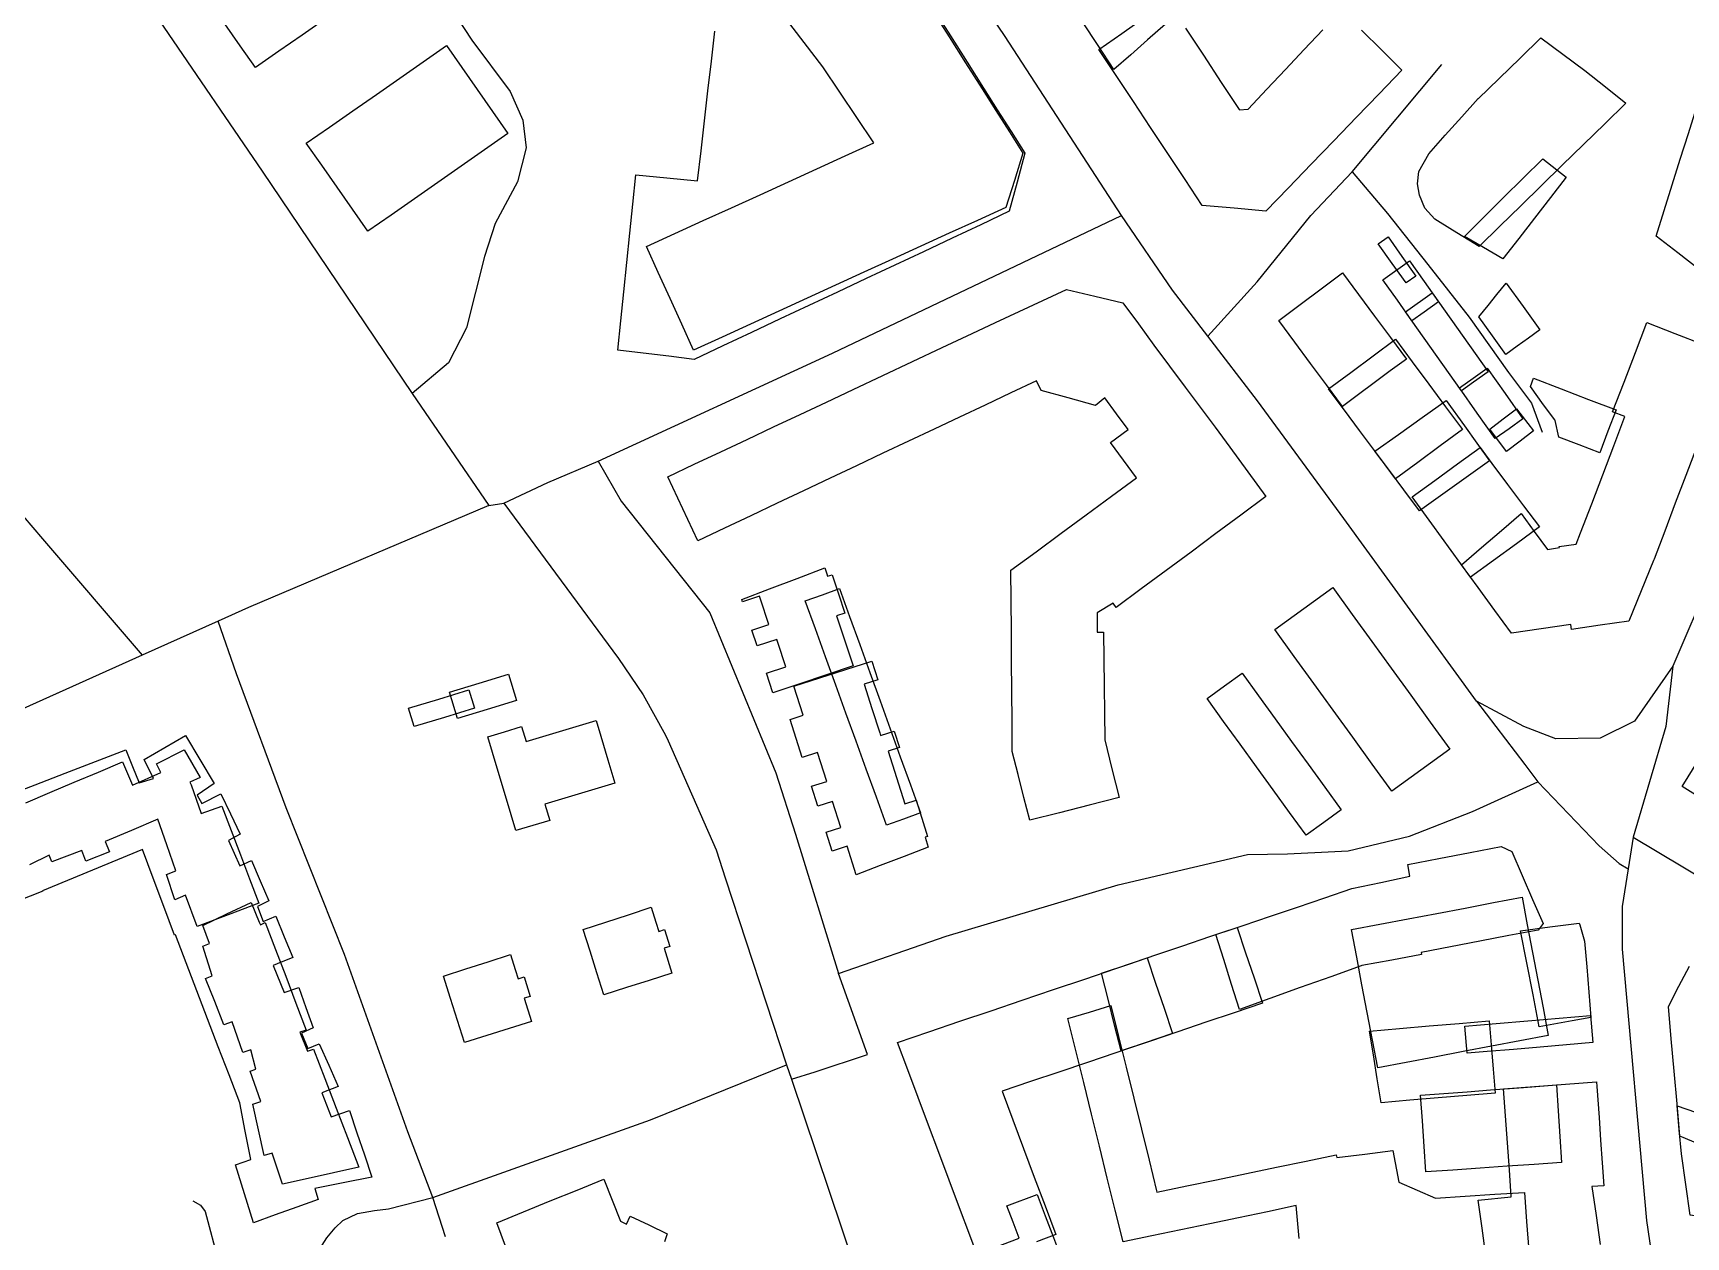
# Model space of a CAD drawing. Header units: metres. Extents: x 2526939 to 2528079, y 1150869 to 1152142.
# Drawn here: x 2527423.9 to 2527670.6, y 1151209 to 1151388.5 of the extents above; entities that cross this region are included whole.
import ezdxf

# ---------------------------------------------------------------- set-up
doc = ezdxf.new("R2010")
doc.units = ezdxf.units.M
doc.layers.add('Buildings', color=7, linetype='Continuous')
doc.layers.add('Roads', color=7, linetype='Continuous')

msp = doc.modelspace()

# ---------------------------------------------------------------- linework, layer by layer
at = {"layer": 'Buildings'}
for points in [[(2527477.995, 1151397.948), (2527474.517, 1151395.521), (2527471.039, 1151393.094), (2527467.561, 1151390.667), (2527464.082, 1151388.239), (2527460.604, 1151385.812), (2527457.126, 1151383.385), (2527454.848, 1151386.65), (2527452.57, 1151389.916), (2527450.291, 1151393.181), (2527448.013, 1151396.446), (2527451.491, 1151398.873), (2527454.969, 1151401.3), (2527458.447, 1151403.727), (2527461.925, 1151406.154), (2527465.403, 1151408.581), (2527468.881, 1151411.008), (2527471.16, 1151407.743), (2527473.438, 1151404.478), (2527475.717, 1151401.213), (2527477.995, 1151397.948)], [(2527590.226, 1151387.5), (2527587.723, 1151385.307), (2527585.22, 1151383.115), (2527582.866, 1151386.673), (2527580.513, 1151390.23), (2527578.159, 1151393.788), (2527580.996, 1151395.664), (2527583.833, 1151397.54), (2527586.637, 1151399.715), (2527589.44, 1151401.89), (2527591.491, 1151398.662), (2527593.543, 1151395.433), (2527595.594, 1151392.205), (2527592.91, 1151389.853), (2527590.226, 1151387.5)], [(2527494.77, 1151373.544), (2527491.288, 1151371.114), (2527487.806, 1151368.684), (2527484.324, 1151366.254), (2527480.842, 1151363.824), (2527477.36, 1151361.394), (2527473.878, 1151358.964), (2527471.588, 1151362.245), (2527469.299, 1151365.527), (2527467.009, 1151368.808), (2527464.719, 1151372.089), (2527468.201, 1151374.519), (2527471.683, 1151376.949), (2527475.165, 1151379.379), (2527478.647, 1151381.809), (2527482.129, 1151384.239), (2527485.611, 1151386.669), (2527487.901, 1151383.388), (2527490.191, 1151380.107), (2527492.48, 1151376.825), (2527494.77, 1151373.544)], [(2527655.486, 1151382.939), (2527658.553, 1151380.52), (2527661.62, 1151378.1), (2527658.454, 1151375.001), (2527655.289, 1151371.903), (2527652.123, 1151368.804), (2527649.021, 1151365.782), (2527645.919, 1151362.76), (2527642.817, 1151359.738), (2527639.715, 1151356.716), (2527635.76, 1151359.156), (2527633.108, 1151360.778), (2527631.591, 1151362.429), (2527630.795, 1151364.335), (2527630.499, 1151366.063), (2527630.735, 1151367.87), (2527632.22, 1151370.531), (2527634.667, 1151373.279), (2527637.113, 1151376.028), (2527639.56, 1151378.776), (2527639.566, 1151378.708), (2527642.688, 1151381.75), (2527645.811, 1151384.791), (2527648.933, 1151387.833), (2527652.21, 1151385.386), (2527655.486, 1151382.939)], [(2527685.859, 1151366.949), (2527684.625, 1151363.141), (2527683.39, 1151359.333), (2527682.156, 1151355.524), (2527680.921, 1151351.716), (2527679.687, 1151347.908), (2527676.12, 1151350.574), (2527672.553, 1151353.24), (2527669.344, 1151355.748), (2527666.134, 1151358.255), (2527667.333, 1151362.075), (2527668.532, 1151365.896), (2527669.732, 1151369.716), (2527670.931, 1151373.537), (2527672.13, 1151377.357), (2527675.495, 1151374.807), (2527678.859, 1151372.256), (2527682.359, 1151369.603), (2527685.859, 1151366.949)], [(2527637.518, 1151358.203), (2527640.438, 1151361.092), (2527643.357, 1151363.981), (2527646.276, 1151366.87), (2527649.196, 1151369.759), (2527652.714, 1151367.029), (2527650.349, 1151363.981), (2527647.984, 1151360.934), (2527645.618, 1151357.886), (2527643.248, 1151354.841), (2527640.381, 1151356.523), (2527637.518, 1151358.203)], [(2527630.253, 1151352.283), (2527628.805, 1151351.259), (2527626.738, 1151354.181), (2527624.671, 1151357.103), (2527626.119, 1151358.126), (2527628.186, 1151355.204), (2527630.253, 1151352.283)], [(2527631.505, 1151346.891), (2527629.691, 1151345.61), (2527627.524, 1151348.674), (2527625.356, 1151351.738), (2527629.33, 1151354.549), (2527631.498, 1151351.485), (2527633.665, 1151348.421), (2527631.505, 1151346.891)], [(2527624.065, 1151336.351), (2527621.695, 1151334.595), (2527619.324, 1151332.839), (2527616.949, 1151336.043), (2527614.574, 1151339.247), (2527612.198, 1151342.45), (2527609.823, 1151345.654), (2527612.992, 1151348.019), (2527616.161, 1151350.383), (2527619.33, 1151352.748), (2527621.711, 1151349.538), (2527624.093, 1151346.328), (2527626.475, 1151343.118), (2527628.856, 1151339.908), (2527626.461, 1151338.13), (2527624.065, 1151336.351)], [(2527645.409, 1151341.83), (2527643.699, 1151340.598), (2527641.69, 1151343.39), (2527639.681, 1151346.181), (2527641.051, 1151347.885), (2527642.373, 1151349.529), (2527643.748, 1151351.239), (2527646.262, 1151347.746), (2527648.776, 1151344.253), (2527647.06, 1151343.018), (2527645.409, 1151341.83)], [(2527602.535, 1151326.776), (2527605.218, 1151323.088), (2527607.9, 1151319.4), (2527604.175, 1151316.642), (2527600.45, 1151313.883), (2527596.725, 1151311.125), (2527593, 1151308.367), (2527589.275, 1151305.608), (2527585.55, 1151302.85), (2527585.093, 1151303.469), (2527582.7, 1151302.05), (2527582.7, 1151299.15), (2527583.65, 1151299.15), (2527583.7, 1151295.138), (2527583.75, 1151291.125), (2527583.8, 1151287.113), (2527583.85, 1151283.1), (2527584.925, 1151278.8), (2527586, 1151274.5), (2527581.55, 1151273.367), (2527577.1, 1151272.233), (2527572.65, 1151271.1), (2527571.783, 1151274.517), (2527570.917, 1151277.933), (2527570.05, 1151281.35), (2527570.017, 1151285.858), (2527569.983, 1151290.367), (2527569.95, 1151294.875), (2527569.917, 1151299.383), (2527569.883, 1151303.892), (2527569.85, 1151308.4), (2527573.6, 1151311.16), (2527577.35, 1151313.92), (2527581.1, 1151316.68), (2527584.85, 1151319.44), (2527588.6, 1151322.2), (2527586.65, 1151324.825), (2527584.7, 1151327.45), (2527587.333, 1151329.398), (2527585.592, 1151331.749), (2527583.85, 1151334.1), (2527582.45, 1151333), (2527578.4, 1151334.1), (2527574.35, 1151335.2), (2527573.65, 1151336.65), (2527569.833, 1151334.85), (2527566.017, 1151333.05), (2527562.2, 1151331.25), (2527558.383, 1151329.45), (2527554.567, 1151327.65), (2527550.75, 1151325.85), (2527546.807, 1151323.986), (2527542.864, 1151322.121), (2527538.921, 1151320.257), (2527534.979, 1151318.393), (2527531.036, 1151316.529), (2527527.093, 1151314.664), (2527523.15, 1151312.8), (2527521.65, 1151315.983), (2527520.15, 1151319.167), (2527518.65, 1151322.35), (2527522.6, 1151324.207), (2527526.55, 1151326.064), (2527530.5, 1151327.921), (2527534.45, 1151329.779), (2527538.4, 1151331.636), (2527542.35, 1151333.493), (2527546.3, 1151335.35), (2527550.738, 1151337.438), (2527555.175, 1151339.525), (2527559.613, 1151341.613), (2527564.05, 1151343.7), (2527567.575, 1151345.35), (2527571.1, 1151347), (2527574.625, 1151348.65), (2527578.15, 1151350.3), (2527582.35, 1151349.3), (2527586.55, 1151348.3), (2527588.875, 1151345.15), (2527591.2, 1151342), (2527593.525, 1151338.85), (2527595.85, 1151335.7), (2527598.078, 1151332.725), (2527600.307, 1151329.751), (2527602.535, 1151326.776)], [(2527638.888, 1151336.455), (2527637.074, 1151335.174), (2527634.291, 1151339.107), (2527631.509, 1151343.041), (2527628.726, 1151346.974), (2527632.7, 1151349.785), (2527635.483, 1151345.852), (2527638.265, 1151341.918), (2527641.048, 1151337.985), (2527638.888, 1151336.455)], [(2527637.208, 1151329.418), (2527633.89, 1151326.958), (2527630.572, 1151324.498), (2527627.254, 1151322.038), (2527625.677, 1151324.144), (2527624.1, 1151326.25), (2527621.854, 1151329.266), (2527619.607, 1151332.283), (2527617.361, 1151335.299), (2527617.25, 1151335.449), (2527620.58, 1151337.919), (2527623.911, 1151340.388), (2527627.241, 1151342.858), (2527629.733, 1151339.498), (2527632.225, 1151336.138), (2527634.716, 1151332.778), (2527637.208, 1151329.418)], [(2527646.253, 1151330.983), (2527644.182, 1151329.519), (2527642.111, 1151328.054), (2527639.441, 1151331.828), (2527636.771, 1151335.601), (2527638.842, 1151337.066), (2527640.913, 1151338.531), (2527643.583, 1151334.757), (2527646.253, 1151330.983)], [(2527660.153, 1151332.313), (2527658.927, 1151329.125), (2527657.7, 1151325.936), (2527654.659, 1151327.106), (2527651.618, 1151328.276), (2527651.073, 1151330.758), (2527651.028, 1151330.856), (2527649.336, 1151333.068), (2527647.366, 1151335.811), (2527647.842, 1151337.049), (2527651.946, 1151335.47), (2527656.049, 1151333.892), (2527660.153, 1151332.313)], [(2527635.671, 1151320.735), (2527633.244, 1151319.007), (2527630.816, 1151317.278), (2527630.664, 1151317.483), (2527628.499, 1151320.375), (2527626.334, 1151323.266), (2527624.169, 1151326.158), (2527627.703, 1151328.677), (2527631.237, 1151331.197), (2527634.771, 1151333.716), (2527637.509, 1151329.961), (2527639.38, 1151327.338), (2527641.25, 1151324.715), (2527638.461, 1151322.725), (2527635.671, 1151320.735)], [(2527647.818, 1151329.195), (2527645.816, 1151327.668), (2527643.814, 1151326.14), (2527641.291, 1151329.446), (2527643.294, 1151330.973), (2527645.296, 1151332.5), (2527647.818, 1151329.195)], [(2527648.696, 1151314.855), (2527645.278, 1151312.363), (2527641.861, 1151309.87), (2527638.443, 1151307.378), (2527635.537, 1151311.362), (2527632.632, 1151315.346), (2527629.726, 1151319.33), (2527633.107, 1151321.795), (2527636.488, 1151324.26), (2527639.869, 1151326.725), (2527641.6, 1151324.35), (2527643.965, 1151321.185), (2527646.331, 1151318.02), (2527648.696, 1151314.855)], [(2527542.369, 1151307.89), (2527542.496, 1151307.5), (2527543.166, 1151307.724), (2527544.125, 1151304.868), (2527545.083, 1151302.011), (2527543.811, 1151301.585), (2527545.061, 1151297.859), (2527546.311, 1151294.133), (2527542.324, 1151292.795), (2527538.337, 1151291.458), (2527534.35, 1151290.12), (2527533.371, 1151293.038), (2527536.274, 1151294.01), (2527535.058, 1151297.64), (2527534.904, 1151298.096), (2527532.001, 1151297.123), (2527531.211, 1151299.478), (2527533.724, 1151300.32), (2527532.469, 1151304.065), (2527532.315, 1151304.521), (2527529.803, 1151303.679), (2527529.679, 1151304.049), (2527533.81, 1151305.622), (2527537.94, 1151307.195), (2527542.071, 1151308.768), (2527542.369, 1151307.89)], [(2527556.378, 1151272.209), (2527553.835, 1151271.288), (2527551.291, 1151270.366), (2527549.777, 1151274.55), (2527548.262, 1151278.734), (2527546.748, 1151282.917), (2527545.233, 1151287.101), (2527543.719, 1151291.285), (2527542.204, 1151295.469), (2527540.69, 1151299.652), (2527539.175, 1151303.836), (2527541.719, 1151304.757), (2527544.263, 1151305.678), (2527545.777, 1151301.494), (2527547.292, 1151297.311), (2527548.806, 1151293.127), (2527550.321, 1151288.943), (2527551.835, 1151284.76), (2527553.349, 1151280.576), (2527554.864, 1151276.393), (2527556.378, 1151272.209)], [(2527635.334, 1151281.734), (2527632.449, 1151279.643), (2527629.564, 1151277.552), (2527626.679, 1151275.461), (2527623.768, 1151279.477), (2527620.858, 1151283.493), (2527617.947, 1151287.509), (2527615.036, 1151291.524), (2527612.126, 1151295.54), (2527609.215, 1151299.556), (2527612.1, 1151301.647), (2527614.985, 1151303.738), (2527617.87, 1151305.829), (2527620.781, 1151301.813), (2527623.691, 1151297.797), (2527626.602, 1151293.782), (2527629.513, 1151289.766), (2527632.423, 1151285.75), (2527635.334, 1151281.734)], [(2527550.273, 1151284.161), (2527550.39, 1151283.776), (2527552.421, 1151284.423), (2527553.211, 1151281.94), (2527551.511, 1151281.399), (2527552.76, 1151277.475), (2527554.009, 1151273.55), (2527555.71, 1151274.093), (2527556.564, 1151271.399), (2527557.418, 1151268.704), (2527557.048, 1151268.59), (2527557.524, 1151267.095), (2527553.94, 1151265.72), (2527550.357, 1151264.344), (2527546.773, 1151262.969), (2527545.413, 1151267.244), (2527543.158, 1151266.525), (2527542.269, 1151269.315), (2527544.474, 1151270.018), (2527543.238, 1151273.898), (2527541.033, 1151273.196), (2527540.084, 1151276.178), (2527542.376, 1151276.906), (2527541.001, 1151281.224), (2527538.71, 1151280.494), (2527537.808, 1151283.327), (2527536.905, 1151286.16), (2527538.833, 1151286.774), (2527537.446, 1151291.126), (2527541.332, 1151292.364), (2527545.218, 1151293.601), (2527549.104, 1151294.839), (2527549.985, 1151292.074), (2527547.953, 1151291.428), (2527549.113, 1151287.795), (2527550.273, 1151284.161)], [(2527496.093, 1151288.99), (2527491.689, 1151287.65), (2527487.285, 1151286.31), (2527486.099, 1151290.205), (2527490.502, 1151291.547), (2527494.905, 1151292.889), (2527496.093, 1151288.99)], [(2527619.129, 1151272.661), (2527616.517, 1151270.768), (2527613.905, 1151268.874), (2527611.442, 1151272.272), (2527608.98, 1151275.669), (2527606.517, 1151279.067), (2527604.054, 1151282.465), (2527601.592, 1151285.862), (2527599.129, 1151289.26), (2527601.741, 1151291.154), (2527604.353, 1151293.048), (2527606.816, 1151289.65), (2527609.278, 1151286.252), (2527611.741, 1151282.855), (2527614.204, 1151279.457), (2527616.666, 1151276.059), (2527619.129, 1151272.661)], [(2527489.815, 1151287.833), (2527485.312, 1151286.462), (2527480.809, 1151285.09), (2527479.979, 1151287.818), (2527484.482, 1151289.189), (2527488.985, 1151290.56), (2527489.815, 1151287.833)], [(2527711.135, 1151266.463), (2527708.683, 1151262.583), (2527706.231, 1151258.704), (2527703.779, 1151254.824), (2527699.557, 1151257.492), (2527695.336, 1151260.161), (2527691.114, 1151262.829), (2527686.892, 1151265.497), (2527682.67, 1151268.165), (2527678.449, 1151270.834), (2527674.227, 1151273.502), (2527670.005, 1151276.17), (2527672.457, 1151280.05), (2527674.909, 1151283.929), (2527677.361, 1151287.809), (2527681.583, 1151285.141), (2527685.805, 1151282.473), (2527690.026, 1151279.804), (2527694.248, 1151277.136), (2527698.47, 1151274.468), (2527702.692, 1151271.8), (2527706.913, 1151269.131), (2527711.135, 1151266.463)], [(2527508.661, 1151283.643), (2527509.714, 1151280.147), (2527510.766, 1151276.65), (2527507.281, 1151275.6), (2527503.795, 1151274.551), (2527500.31, 1151273.501), (2527501.035, 1151271.095), (2527498.519, 1151270.338), (2527496.003, 1151269.58), (2527494.6, 1151274.24), (2527493.197, 1151278.899), (2527491.794, 1151283.559), (2527494.31, 1151284.317), (2527496.826, 1151285.074), (2527497.498, 1151282.845), (2527500.983, 1151283.895), (2527504.469, 1151284.944), (2527507.954, 1151285.994), (2527508.661, 1151283.643)], [(2527622.105, 1151249.392), (2527617.564, 1151247.771), (2527613.023, 1151246.15), (2527608.482, 1151244.528), (2527603.941, 1151242.907), (2527602.776, 1151246.622), (2527601.612, 1151250.337), (2527600.447, 1151254.052), (2527604.504, 1151255.424), (2527608.561, 1151256.796), (2527612.619, 1151258.169), (2527616.676, 1151259.541), (2527620.733, 1151260.913), (2527625.061, 1151261.833), (2527629.389, 1151262.752), (2527629.053, 1151264.5), (2527633.706, 1151265.396), (2527638.358, 1151266.292), (2527643.011, 1151267.188), (2527644.582, 1151266.464), (2527646.137, 1151262.873), (2527647.692, 1151259.282), (2527649.247, 1151255.691), (2527648.514, 1151254.739), (2527644.154, 1151253.898), (2527639.793, 1151253.057), (2527635.433, 1151252.217), (2527631.072, 1151251.376), (2527631.127, 1151251.085), (2527626.677, 1151250.26), (2527622.226, 1151249.434), (2527622.105, 1151249.392)], [(2527457.693, 1151255.923), (2527457.858, 1151255.52), (2527458.588, 1151255.853), (2527460.116, 1151251.844), (2527461.644, 1151247.836), (2527463.171, 1151243.828), (2527464.699, 1151239.819), (2527463.774, 1151239.479), (2527464.881, 1151236.644), (2527465.8, 1151236.983), (2527467.493, 1151232.583), (2527469.186, 1151228.182), (2527470.878, 1151223.782), (2527472.571, 1151219.381), (2527468.77, 1151218.534), (2527464.97, 1151217.687), (2527461.169, 1151216.84), (2527459.634, 1151221.475), (2527458.443, 1151221.114), (2527457.579, 1151224.944), (2527456.714, 1151228.774), (2527457.939, 1151229.168), (2527456.336, 1151233.681), (2527457.184, 1151234.005), (2527456.444, 1151236.851), (2527455.234, 1151236.464), (2527453.636, 1151241.036), (2527452.413, 1151240.618), (2527451.05, 1151244.064), (2527449.688, 1151247.51), (2527450.686, 1151247.911), (2527449.273, 1151252.353), (2527450.288, 1151252.738), (2527449.283, 1151255.435), (2527452.881, 1151257.13), (2527456.479, 1151258.824), (2527457.693, 1151255.923)], [(2527516.874, 1151255.905), (2527517.309, 1151254.524), (2527518.173, 1151254.795), (2527518.966, 1151252.28), (2527518.101, 1151252.008), (2527519.269, 1151248.296), (2527515.877, 1151247.228), (2527512.486, 1151246.161), (2527509.094, 1151245.093), (2527508.074, 1151248.334), (2527507.053, 1151251.575), (2527506.033, 1151254.816), (2527509.414, 1151255.919), (2527512.794, 1151257.021), (2527516.175, 1151258.124), (2527516.874, 1151255.905)], [(2527650.034, 1151239.014), (2527645.791, 1151238.208), (2527641.549, 1151237.401), (2527637.306, 1151236.595), (2527633.063, 1151235.789), (2527628.821, 1151234.982), (2527624.578, 1151234.176), (2527623.794, 1151238.3), (2527623.01, 1151242.424), (2527622.227, 1151246.547), (2527621.443, 1151250.671), (2527620.659, 1151254.795), (2527624.902, 1151255.601), (2527629.145, 1151256.408), (2527633.388, 1151257.214), (2527637.63, 1151258.02), (2527641.873, 1151258.827), (2527646.116, 1151259.633), (2527646.9, 1151255.509), (2527647.683, 1151251.385), (2527648.467, 1151247.262), (2527649.25, 1151243.138), (2527650.034, 1151239.014)], [(2527607.4, 1151243.835), (2527603.178, 1151242.407), (2527598.956, 1151240.979), (2527594.733, 1151239.551), (2527590.511, 1151238.123), (2527586.289, 1151236.695), (2527585.323, 1151240.558), (2527584.356, 1151244.421), (2527583.39, 1151248.284), (2527587.429, 1151249.65), (2527591.468, 1151251.016), (2527595.508, 1151252.382), (2527599.547, 1151253.748), (2527603.586, 1151255.114), (2527604.857, 1151251.354), (2527606.129, 1151247.595), (2527607.4, 1151243.835)], [(2527653.598, 1151241.174), (2527648.693, 1151240.296), (2527647.752, 1151245.07), (2527646.811, 1151249.843), (2527645.87, 1151254.617), (2527650.262, 1151255.193), (2527654.653, 1151255.77), (2527654.738, 1151255.492), (2527655.448, 1151253.062), (2527655.759, 1151249.266), (2527656.071, 1151245.471), (2527656.382, 1151241.675), (2527653.598, 1151241.174)], [(2527495.884, 1151248.858), (2527496.32, 1151247.471), (2527497.198, 1151247.748), (2527498.126, 1151244.83), (2527497.24, 1151244.551), (2527498.325, 1151241.105), (2527494.985, 1151240.053), (2527491.646, 1151239.001), (2527488.306, 1151237.949), (2527487.269, 1151241.245), (2527486.231, 1151244.542), (2527485.194, 1151247.838), (2527488.522, 1151248.925), (2527491.851, 1151250.011), (2527495.179, 1151251.098), (2527495.884, 1151248.858)], [(2527642.11, 1151230.418), (2527637.857, 1151230.057), (2527633.605, 1151229.696), (2527629.352, 1151229.335), (2527625.099, 1151228.974), (2527624.514, 1151232.538), (2527623.93, 1151236.101), (2527623.345, 1151239.665), (2527627.808, 1151240.044), (2527632.27, 1151240.423), (2527636.733, 1151240.802), (2527641.196, 1151241.181), (2527641.501, 1151237.593), (2527641.805, 1151234.006), (2527642.11, 1151230.418)], [(2527656.7, 1151237.95), (2527652.75, 1151237.613), (2527648.8, 1151237.275), (2527644.85, 1151236.938), (2527640.9, 1151236.6), (2527637.931, 1151236.37), (2527637.59, 1151240.391), (2527642.279, 1151240.785), (2527646.968, 1151241.18), (2527651.657, 1151241.574), (2527656.346, 1151241.968), (2527656.7, 1151237.95)], [(2527651.984, 1151220.06), (2527647.941, 1151219.777), (2527643.898, 1151219.494), (2527639.855, 1151219.211), (2527635.812, 1151218.928), (2527631.769, 1151218.645), (2527631.504, 1151222.46), (2527631.239, 1151226.275), (2527630.974, 1151230.09), (2527634.454, 1151230.356), (2527637.934, 1151230.622), (2527641.414, 1151230.888), (2527646.335, 1151231.265), (2527651.256, 1151231.641), (2527651.499, 1151227.781), (2527651.741, 1151223.92), (2527651.984, 1151220.06)], [(2527567.395, 1151201.933), (2527565.821, 1151201.341), (2527564.924, 1151203.73), (2527564.026, 1151206.119), (2527567.558, 1151207.436), (2527571.089, 1151208.754), (2527570.178, 1151211.18), (2527569.266, 1151213.606), (2527573.776, 1151215.301), (2527574.98, 1151212.097), (2527576.184, 1151208.892), (2527577.388, 1151205.688), (2527574.057, 1151204.436), (2527570.726, 1151203.185), (2527567.395, 1151201.933)]]:
    msp.add_lwpolyline(points, close=True, dxfattribs=at)
for points in [[(2527558.35, 1151391.986), (2527560.825, 1151388.101), (2527563.3, 1151384.215), (2527565.775, 1151380.33), (2527567.822, 1151377.098), (2527569.868, 1151373.867), (2527571.915, 1151370.635), (2527571.915, 1151370.635), (2527570.765, 1151366.291), (2527569.614, 1151361.946), (2527565.34, 1151359.938), (2527561.066, 1151357.931), (2527556.792, 1151355.923), (2527552.518, 1151353.916), (2527548.244, 1151351.908), (2527543.97, 1151349.901), (2527539.696, 1151347.893), (2527535.422, 1151345.886), (2527531.148, 1151343.878), (2527526.874, 1151341.871), (2527522.6, 1151339.863), (2527518.801, 1151340.322), (2527515.001, 1151340.782), (2527511.202, 1151341.241), (2527511.647, 1151345.599), (2527512.092, 1151349.956), (2527512.537, 1151354.314), (2527512.982, 1151358.672), (2527513.427, 1151363.029), (2527513.872, 1151367.387), (2527518.488, 1151366.94), (2527523.103, 1151366.493), (2527523.618, 1151370.96), (2527524.132, 1151375.426), (2527524.647, 1151379.893), (2527525.161, 1151384.359), (2527525.676, 1151388.826)], [(2527558.144, 1151391.844), (2527560.617, 1151387.961), (2527563.091, 1151384.079), (2527565.564, 1151380.196), (2527567.59, 1151376.997), (2527569.615, 1151373.798), (2527571.641, 1151370.599), (2527570.376, 1151366.565), (2527569.11, 1151362.531), (2527569.11, 1151362.531), (2527564.873, 1151360.596), (2527560.637, 1151358.661), (2527556.4, 1151356.726), (2527552.164, 1151354.791), (2527547.927, 1151352.856), (2527543.691, 1151350.92), (2527539.454, 1151348.985), (2527535.218, 1151347.05), (2527530.981, 1151345.115), (2527526.745, 1151343.18), (2527522.508, 1151341.245), (2527520.746, 1151345.103), (2527518.984, 1151348.962), (2527517.221, 1151352.82), (2527515.459, 1151356.678), (2527519.698, 1151358.614), (2527523.938, 1151360.551), (2527528.177, 1151362.487), (2527532.417, 1151364.424), (2527536.656, 1151366.36), (2527540.895, 1151368.296), (2527545.135, 1151370.233), (2527549.374, 1151372.169), (2527546.848, 1151375.941), (2527544.322, 1151379.713), (2527541.796, 1151383.485), (2527539.009, 1151387.123), (2527536.221, 1151390.762)], [(2527622.176, 1151388.985), (2527625.174, 1151385.985), (2527628.171, 1151382.984), (2527624.787, 1151379.481), (2527621.402, 1151375.977), (2527618.018, 1151372.474), (2527614.634, 1151368.971), (2527611.249, 1151365.467), (2527607.865, 1151361.964), (2527603.138, 1151362.392), (2527598.41, 1151362.82), (2527595.837, 1151366.696), (2527593.265, 1151370.572), (2527590.692, 1151374.447), (2527588.119, 1151378.323), (2527585.547, 1151382.199), (2527582.974, 1151386.075), (2527586.394, 1151388.481), (2527589.814, 1151390.888)], [(2527595.9, 1151389.256), (2527598.565, 1151385.219), (2527601.231, 1151381.181), (2527603.896, 1151377.143), (2527603.896, 1151377.143), (2527603.923, 1151377.088), (2527605.26, 1151377.193), (2527608.044, 1151380.152), (2527610.828, 1151383.11), (2527613.611, 1151386.069), (2527616.395, 1151389.027)], [(2527672.149, 1151326.718), (2527670.566, 1151322.556), (2527668.983, 1151318.394), (2527667.399, 1151314.232), (2527665.816, 1151310.07), (2527665.716, 1151309.864), (2527663.891, 1151305.347), (2527662.065, 1151300.83), (2527657.78, 1151300.2), (2527653.495, 1151299.571), (2527653.386, 1151300.308), (2527648.966, 1151299.658), (2527644.545, 1151299.008), (2527642.061, 1151302.415), (2527639.577, 1151305.822), (2527637.093, 1151309.229), (2527640.06, 1151311.776), (2527643.027, 1151314.324), (2527645.994, 1151316.871), (2527647.945, 1151314.196), (2527649.896, 1151311.52), (2527651.7, 1151311.785), (2527651.679, 1151311.931), (2527654.196, 1151312.313), (2527654.86, 1151313.961), (2527656.509, 1151318.3), (2527658.157, 1151322.638), (2527659.806, 1151326.977), (2527661.454, 1151331.316), (2527659.625, 1151332.011), (2527661.336, 1151336.453), (2527663.048, 1151340.894), (2527664.759, 1151345.336), (2527668.906, 1151343.739), (2527673.052, 1151342.142)], [(2527419.73, 1151274.633), (2527424.242, 1151276.375), (2527428.754, 1151278.117), (2527433.266, 1151279.859), (2527437.778, 1151281.601), (2527438.788, 1151279.148), (2527439.798, 1151276.694), (2527441.925, 1151277.331), (2527440.508, 1151280.185), (2527443.593, 1151281.979), (2527446.678, 1151283.773), (2527446.678, 1151283.773), (2527448.822, 1151280.175), (2527450.965, 1151276.576), (2527448.448, 1151274.876), (2527449.12, 1151273.62), (2527451.958, 1151275.054), (2527453.411, 1151272.048), (2527454.863, 1151269.041), (2527453.09, 1151268.098), (2527454.79, 1151264.293), (2527456.528, 1151265.121), (2527457.839, 1151262.097), (2527459.149, 1151259.073), (2527457.411, 1151258.243), (2527458.261, 1151255.999), (2527460.176, 1151256.789), (2527461.434, 1151253.708), (2527462.691, 1151250.626), (2527460.351, 1151249.685), (2527459.794, 1151249.445), (2527461.414, 1151245.426), (2527463.576, 1151246.178), (2527464.656, 1151243.173), (2527465.736, 1151240.168), (2527463.999, 1151239.376), (2527464.92, 1151237.056), (2527466.658, 1151237.771), (2527468.057, 1151234.575), (2527469.456, 1151231.379), (2527467.01, 1151230.476), (2527468.426, 1151226.863), (2527471.158, 1151227.803), (2527472.267, 1151224.494), (2527473.377, 1151221.184), (2527474.486, 1151217.875), (2527470.234, 1151217.039), (2527465.981, 1151216.203), (2527466.501, 1151214.519), (2527463.28, 1151213.374), (2527460.059, 1151212.23), (2527456.838, 1151211.085), (2527455.482, 1151215.394), (2527454.126, 1151219.703), (2527456.445, 1151220.483), (2527455.613, 1151224.721), (2527454.781, 1151228.958), (2527453.183, 1151233.138), (2527451.584, 1151237.318), (2527449.986, 1151241.498), (2527448.388, 1151245.678), (2527446.789, 1151249.858), (2527445.191, 1151254.038), (2527445.071, 1151253.995), (2527443.466, 1151258.243), (2527441.86, 1151262.491), (2527440.255, 1151266.739), (2527436.533, 1151265.199), (2527432.81, 1151263.66), (2527429.088, 1151262.12), (2527425.365, 1151260.58), (2527425.386, 1151260.528), (2527421.623, 1151259.031)], [(2527422.858, 1151273.709), (2527426.468, 1151275.243), (2527430.077, 1151276.776), (2527433.686, 1151278.309), (2527437.296, 1151279.843), (2527438.759, 1151276.36), (2527443.021, 1151278.255), (2527442.34, 1151279.551), (2527446.484, 1151281.593), (2527448.855, 1151277.486), (2527447.356, 1151276.811), (2527447.513, 1151276.376), (2527447.513, 1151276.376), (2527449.041, 1151272.106), (2527452.133, 1151273.206), (2527453.51, 1151269.591), (2527454.887, 1151265.976), (2527456.264, 1151262.36), (2527457.641, 1151258.745), (2527453.041, 1151257.01), (2527448.441, 1151255.274), (2527446.715, 1151259.936), (2527445.079, 1151259.235), (2527443.841, 1151262.996), (2527445.243, 1151263.585), (2527443.894, 1151267.425), (2527442.544, 1151271.265), (2527438.631, 1151269.592), (2527434.718, 1151267.919), (2527435.356, 1151266.378), (2527431.816, 1151264.998), (2527431.198, 1151266.6), (2527426.746, 1151264.906), (2527426.37, 1151265.92), (2527423.429, 1151264.478)], [(2527565.279, 1151205.1), (2527563.735, 1151209.21), (2527562.191, 1151213.32), (2527560.647, 1151217.43), (2527559.103, 1151221.541), (2527557.558, 1151225.651), (2527556.014, 1151229.761), (2527554.47, 1151233.871), (2527552.926, 1151237.981), (2527557.582, 1151239.556), (2527562.237, 1151241.13), (2527566.893, 1151242.705), (2527571.548, 1151244.28), (2527576.204, 1151245.854), (2527580.859, 1151247.429), (2527585.515, 1151249.003), (2527590.17, 1151250.578), (2527591.442, 1151246.818), (2527592.713, 1151243.058), (2527593.985, 1151239.298), (2527589.743, 1151237.863), (2527585.5, 1151236.428), (2527581.258, 1151234.993), (2527577.015, 1151233.558), (2527572.773, 1151232.123), (2527568.53, 1151230.688), (2527570.135, 1151226.417), (2527571.739, 1151222.147), (2527573.344, 1151217.876), (2527574.948, 1151213.606), (2527576.553, 1151209.335), (2527573.647, 1151208.243)], [(2527674.133, 1151222.118), (2527670.161, 1151223.793), (2527669.678, 1151223.997), (2527669.246, 1151228.831), (2527668.813, 1151233.665), (2527668.381, 1151238.499), (2527667.948, 1151243.333), (2527669.515, 1151246.339), (2527671.083, 1151249.344)], [(2527612.853, 1151208.708), (2527612.431, 1151213.627), (2527608.123, 1151212.724), (2527603.815, 1151211.82), (2527599.507, 1151210.917), (2527595.199, 1151210.013), (2527590.891, 1151209.11), (2527586.583, 1151208.206), (2527585.408, 1151212.966), (2527584.232, 1151217.725), (2527583.057, 1151222.485), (2527581.882, 1151227.245), (2527580.707, 1151232.005), (2527579.531, 1151236.764), (2527578.356, 1151241.524), (2527581.559, 1151242.499), (2527584.762, 1151243.473), (2527585.9, 1151238.865), (2527587.039, 1151234.257), (2527588.177, 1151229.649), (2527589.315, 1151225.04), (2527590.454, 1151220.432), (2527591.592, 1151215.824), (2527591.592, 1151215.824), (2527591.634, 1151215.64), (2527596.091, 1151216.567), (2527600.547, 1151217.494), (2527605.004, 1151218.421), (2527609.46, 1151219.347), (2527613.917, 1151220.274), (2527618.373, 1151221.201), (2527618.49, 1151220.784), (2527622.664, 1151221.328), (2527626.837, 1151221.872), (2527627.741, 1151217.141), (2527630.46, 1151215.936), (2527633.179, 1151214.731), (2527637.61, 1151215.022), (2527642.04, 1151215.312), (2527646.471, 1151215.603), (2527646.805, 1151211.279), (2527647.138, 1151206.955)], [(2527640.735, 1151206.138), (2527640.162, 1151210.279), (2527639.588, 1151214.419), (2527644.508, 1151214.92), (2527644.224, 1151218.949), (2527643.941, 1151222.978), (2527643.657, 1151227.007), (2527643.373, 1151231.036), (2527647.999, 1151231.391), (2527652.624, 1151231.745), (2527657.25, 1151232.1), (2527657.296, 1151231.411), (2527657.61, 1151226.785), (2527657.84, 1151223.39), (2527658.07, 1151219.995), (2527658.3, 1151216.6), (2527656.55, 1151216.5), (2527657.154, 1151212.16), (2527657.759, 1151207.82)], [(2527674.06, 1151206.72), (2527673.35, 1151211.65), (2527673.328, 1151211.896), (2527671.2, 1151212.2), (2527670.557, 1151216.78), (2527669.914, 1151221.359), (2527669.58, 1151224.944), (2527669.245, 1151228.528), (2527673.418, 1151227.095), (2527677.591, 1151225.661), (2527681.764, 1151224.228), (2527681.53, 1151223.583), (2527685.968, 1151221.973), (2527690.406, 1151220.363), (2527694.843, 1151218.753), (2527699.281, 1151217.143), (2527699.281, 1151217.143), (2527698.649, 1151215.4), (2527694.679, 1151216.84), (2527693.51, 1151213.617), (2527692.34, 1151210.393), (2527691.171, 1151207.17)], [(2527494.46, 1151207.567), (2527493.15, 1151211.083), (2527497.136, 1151212.702), (2527501.122, 1151214.321), (2527505.107, 1151215.939), (2527509.093, 1151217.558), (2527510.34, 1151214.438), (2527511.586, 1151211.317), (2527511.586, 1151211.317), (2527512.484, 1151210.848), (2527513.044, 1151212.069), (2527515.8, 1151210.757), (2527518.555, 1151209.444), (2527518.158, 1151208.249)]]:
    msp.add_lwpolyline(points, dxfattribs=at)
at = {"layer": 'Roads'}
for points in [[(2527423.504, 1151417.718), (2527428.764, 1151410.945), (2527458.134, 1151367.924), (2527480.518, 1151334.745)], [(2527586.361, 1151361.309), (2527569.004, 1151388.005), (2527557.759, 1151404.674)], [(2527484.68, 1151402.612), (2527484.169, 1151399.833), (2527484.328, 1151396.975), (2527487.026, 1151391.101), (2527489.408, 1151387.45), (2527495.123, 1151379.83), (2527497.028, 1151375.544), (2527497.504, 1151371.416), (2527496.234, 1151366.336), (2527492.9, 1151360.145), (2527491.313, 1151355.224), (2527488.614, 1151344.588), (2527485.915, 1151339.349), (2527480.518, 1151334.745)], [(2527620.775, 1151367.843), (2527634.154, 1151383.839)], [(2527375.409, 1151376.496), (2527388.373, 1151358.716), (2527402.819, 1151339.084), (2527412.265, 1151328.156), (2527416.629, 1151323.23), (2527425.338, 1151313.073), (2527440.206, 1151295.731)], [(2527599.22, 1151343.34), (2527606.603, 1151351.433), (2527614.598, 1151361.295), (2527620.775, 1151367.843)], [(2527620.775, 1151367.843), (2527626.028, 1151361.635), (2527632.076, 1151354.02), (2527638.205, 1151346.156), (2527644.096, 1151337.879), (2527647.519, 1151333.325), (2527649.116, 1151329.02)], [(2527508.249, 1151324.696), (2527543.224, 1151340.778), (2527586.361, 1151361.309)], [(2527599.22, 1151343.34), (2527593.955, 1151350.196), (2527586.361, 1151361.309)], [(2527639.33, 1151288.893), (2527619.514, 1151316.119), (2527606.635, 1151333.681), (2527599.22, 1151343.34)], [(2527480.518, 1151334.745), (2527491.948, 1151318.076)], [(2527685.781, 1151334.083), (2527668.596, 1151294.085)], [(2527500.758, 1151321.506), (2527508.249, 1151324.696)], [(2527508.249, 1151324.696), (2527511.678, 1151318.717), (2527524.923, 1151302.076), (2527534.794, 1151278.168), (2527537.691, 1151269.06), (2527544.138, 1151248.259)], [(2527494.17, 1151318.394), (2527500.758, 1151321.506)], [(2527491.948, 1151318.076), (2527456.07, 1151302.836), (2527451.556, 1151300.815)], [(2527491.948, 1151318.076), (2527494.17, 1151318.394)], [(2527494.17, 1151318.394), (2527511.315, 1151295.215), (2527514.966, 1151289.818), (2527518.3, 1151283.785), (2527518.704, 1151282.977), (2527525.871, 1151266.711), (2527527.275, 1151262.393), (2527536.351, 1151234.633)], [(2527451.556, 1151300.815), (2527440.206, 1151295.731)], [(2527483.614, 1151214.858), (2527479.866, 1151224.625), (2527470.42, 1151251.11), (2527461.715, 1151272.965), (2527454.308, 1151292.968), (2527451.556, 1151300.815)], [(2527440.206, 1151295.731), (2527414.953, 1151284.42)], [(2527668.596, 1151294.085), (2527662.908, 1151285.883), (2527657.748, 1151283.369), (2527651.134, 1151283.238), (2527646.371, 1151285.089), (2527639.33, 1151288.893)], [(2527668.596, 1151294.085), (2527667.595, 1151285.104), (2527662.674, 1151268.594)], [(2527639.33, 1151288.893), (2527646.513, 1151279.431), (2527648.464, 1151276.861)], [(2527605.175, 1151266.02), (2527611.128, 1151266.09), (2527616.169, 1151266.358), (2527620.176, 1151266.571), (2527629.333, 1151268.754), (2527638.704, 1151272.423), (2527648.464, 1151276.861)], [(2527648.464, 1151276.861), (2527657.634, 1151267.305), (2527660.608, 1151264.681), (2527661.929, 1151263.859)], [(2527662.674, 1151268.594), (2527661.929, 1151263.859)], [(2527662.674, 1151268.594), (2527700.254, 1151246.161)], [(2527544.138, 1151248.259), (2527560.213, 1151253.815), (2527585.875, 1151261.5), (2527605.175, 1151266.02)], [(2527661.929, 1151263.859), (2527661.043, 1151258.226), (2527661.043, 1151251.876), (2527664.694, 1151211.395), (2527670.194, 1151173.941)], [(2527548.453, 1151236.194), (2527544.138, 1151248.259)], [(2527540.652, 1151233.605), (2527548.453, 1151236.194)], [(2527483.614, 1151214.858), (2527516.049, 1151226.435), (2527536.351, 1151234.633)], [(2527536.351, 1151234.633), (2527537.099, 1151232.474)], [(2527537.099, 1151232.474), (2527540.652, 1151233.605)], [(2527537.099, 1151232.474), (2527546.454, 1151204.715), (2527557.959, 1151170.89), (2527568.736, 1151139.433)], [(2527447.806, 1151214.362), (2527448.949, 1151213.709), (2527449.629, 1151212.729), (2527451.64, 1151205.094), (2527452.498, 1151204.032), (2527453.856, 1151202.93), (2527455.677, 1151202.154), (2527457.426, 1151201.705), (2527459.317, 1151201.623), (2527461.172, 1151201.787), (2527462.955, 1151202.644), (2527464.701, 1151204.073), (2527466.266, 1151206.482), (2527467.761, 1151208.81), (2527469.007, 1151210.321), (2527470.182, 1151211.423), (2527472.357, 1151212.444), (2527474.889, 1151212.893), (2527476.958, 1151213.138), (2527483.614, 1151214.858)], [(2527485.497, 1151208.952), (2527483.614, 1151214.858)]]:
    msp.add_lwpolyline(points, dxfattribs=at)

doc.saveas('drawing.dxf')
